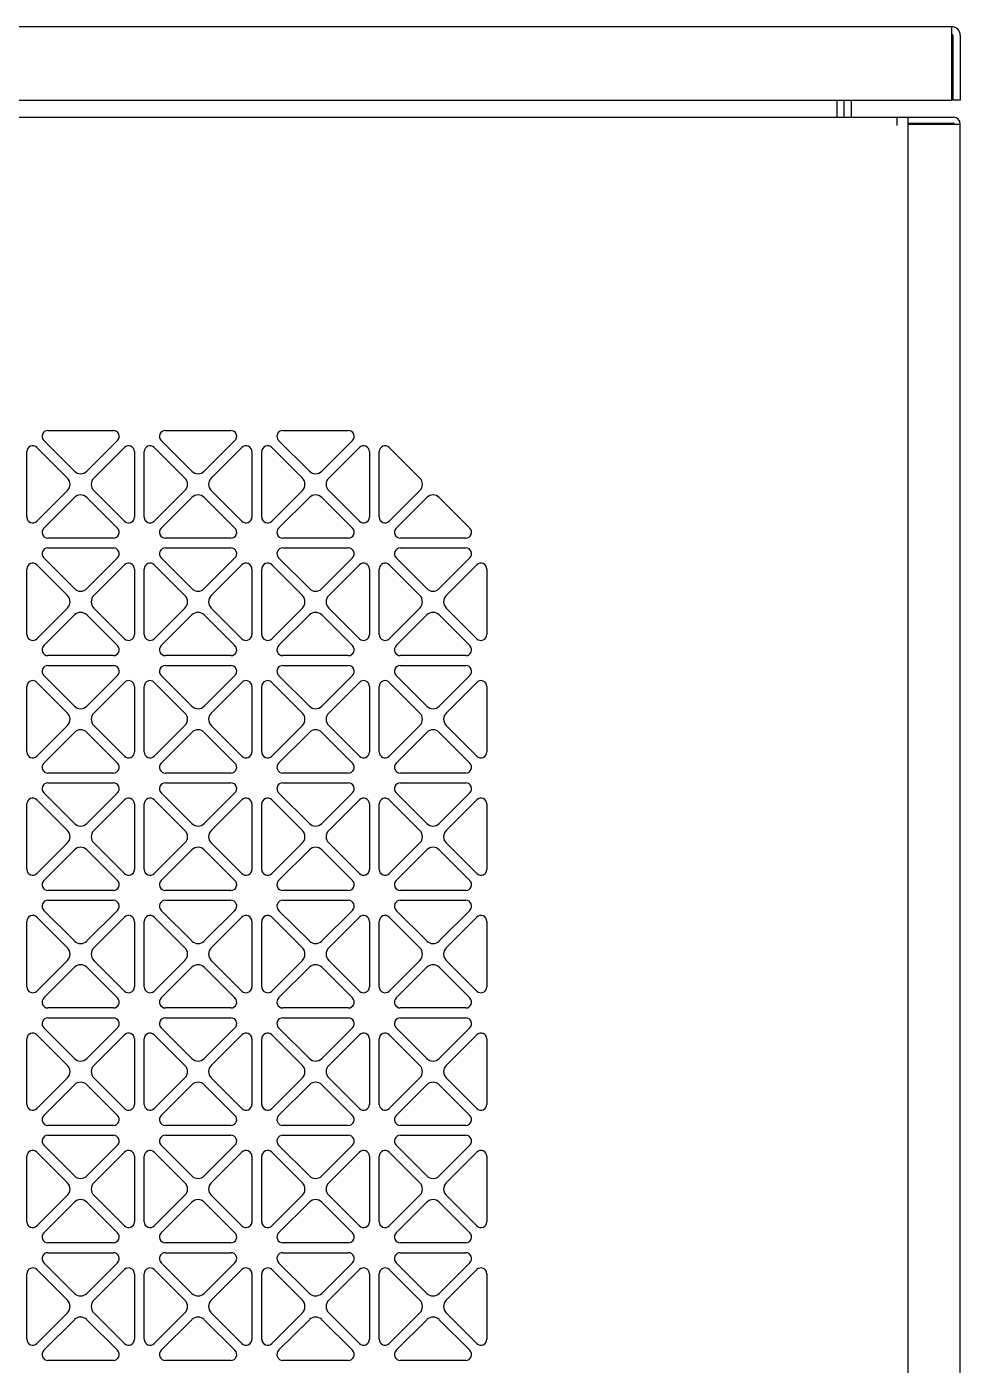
# Model space of a CAD drawing. Header units: millimetres. Extents: x 0 to 87554, y -20854 to 20404.
# Drawn here: x 50268.5 to 50459.2, y -3599.7 to -3326.2 of the extents above; entities that cross this region are included whole.
import ezdxf

# ---------------------------------------------------------------- set-up
doc = ezdxf.new("R2010")
doc.units = ezdxf.units.MM
doc.layers.get('0').update_dxf_attribs({"lineweight": 15})
for name, color, linetype in [('4215-12649_2_1_0', 7, 'Continuous'), ('4215-12649_2_2_0', 7, 'Continuous'), ('4215-12649_2_3_0', 7, 'Continuous'), ('4215-12655_1_0', 7, 'Continuous'), ('4215-12661_1_0', 7, 'Continuous'), ('WANGKONG_0', 7, 'Continuous')]:
    doc.layers.add(name, color=color, linetype=linetype)

# ---------------------------------------------------------------- blocks, each defined once
blk = doc.blocks.new('e4tggg')
at = {"layer": '4215-12649_2_1_0', "color": 87, "linetype": 'Continuous'}
for p, q in [((1310.31, 319.3), (579.31, 319.3)), ((1310.31, 304.3), (1310.31, 319.3)), ((1310.51, 317.6), (1310.51, 304.3)), ((1312.01, 317.6), (1312.01, 304.3)), ((579.31, 304.3), (1310.31, 304.3)), ((1312.01, 304.3), (1310.51, 304.3))]:
    blk.add_line(p, q, dxfattribs=at)
for radius in [1.7, 0.2]:
    blk.add_arc((1310.31, 317.6), radius, 0, 90, dxfattribs=at)
at = {"layer": '4215-12649_2_2_0', "color": 87, "linetype": 'Continuous'}
for p, q in [((1288.31, 300.8), (1288.31, 304.3)), ((1289.81, 300.8), (1289.81, 304.3))]:
    blk.add_line(p, q, dxfattribs=at)
at = {"layer": '4215-12649_2_3_0', "color": 87, "linetype": 'Continuous'}
blk.add_line((1286.81, 304.3), (1286.81, 300.8), dxfattribs=at)
at = {"layer": '4215-12655_1_0', "color": 87, "linetype": 'Continuous'}
for p, q in [((1301.31, 300.8), (1310.61, 300.8)), ((1301.31, 299.6), (1310.61, 299.6)), ((1301.31, 299.4), (1312.01, 299.4)), ((1312.01, -712.7), (1312.01, 299.4))]:
    blk.add_line(p, q, dxfattribs=at)
for radius in [1.4, 0.2]:
    blk.add_arc((1310.61, 299.4), radius, 0, 90, dxfattribs=at)
at = {"layer": '4215-12661_1_0', "color": 87, "linetype": 'Continuous'}
for p, q in [((587.31, 300.8), (1301.31, 300.8)), ((1299.11, 299.1), (1299.11, 300.8)), ((1301.31, 300.8), (1301.31, -1712.2))]:
    blk.add_line(p, q, dxfattribs=at)
at = {"layer": 'WANGKONG_0', "color": 87, "linetype": 'Continuous'}
for p, q in [((1125.62, 236.8), (1139, 236.8)), ((1149.62, 236.8), (1163, 236.8)), ((1173.62, 236.8), (1187, 236.8)), ((1121.31, 219.11), (1121.31, 232.49)), ((1123.36, 233.34), (1129.62, 227.07)), ((1131.04, 228.49), (1124.77, 234.75)), ((1139.85, 234.75), (1133.58, 228.49)), ((1135, 227.07), (1141.26, 233.34)), ((1143.31, 232.49), (1143.31, 219.11)), ((1145.31, 219.11), (1145.31, 232.49)), ((1147.36, 233.34), (1153.62, 227.07)), ((1155.04, 228.49), (1148.77, 234.75)), ((1163.85, 234.75), (1157.58, 228.49)), ((1159, 227.07), (1165.26, 233.34)), ((1167.31, 232.49), (1167.31, 219.11)), ((1169.31, 219.11), (1169.31, 232.49)), ((1171.36, 233.34), (1177.62, 227.07)), ((1179.04, 228.49), (1172.77, 234.75)), ((1187.85, 234.75), (1181.58, 228.49)), ((1183, 227.07), (1189.26, 233.34)), ((1191.31, 232.49), (1191.31, 219.11)), ((1193.31, 219.11), (1193.31, 232.49)), ((1195.36, 233.34), (1201.62, 227.07)), ((1129.62, 224.53), (1123.36, 218.26)), ((1141.26, 218.26), (1135, 224.53)), ((1153.62, 224.53), (1147.36, 218.26)), ((1165.26, 218.26), (1159, 224.53)), ((1177.62, 224.53), (1171.36, 218.26)), ((1189.26, 218.26), (1183, 224.53)), ((1201.62, 224.53), (1195.36, 218.26)), ((1124.77, 216.85), (1131.04, 223.11)), ((1133.58, 223.11), (1139.85, 216.85)), ((1148.77, 216.85), (1155.04, 223.11)), ((1157.58, 223.11), (1163.85, 216.85)), ((1172.77, 216.85), (1179.04, 223.11)), ((1181.58, 223.11), (1187.85, 216.85)), ((1196.77, 216.85), (1203.04, 223.11)), ((1205.58, 223.11), (1211.85, 216.85)), ((1139, 214.8), (1125.62, 214.8)), ((1163, 214.8), (1149.62, 214.8)), ((1187, 214.8), (1173.62, 214.8)), ((1211, 214.8), (1197.62, 214.8)), ((1131.04, 204.49), (1124.77, 210.75)), ((1125.62, 212.8), (1139, 212.8)), ((1139.85, 210.75), (1133.58, 204.49)), ((1155.04, 204.49), (1148.77, 210.75)), ((1149.62, 212.8), (1163, 212.8)), ((1163.85, 210.75), (1157.58, 204.49)), ((1179.04, 204.49), (1172.77, 210.75)), ((1173.62, 212.8), (1187, 212.8)), ((1187.85, 210.75), (1181.58, 204.49)), ((1203.04, 204.49), (1196.77, 210.75)), ((1197.62, 212.8), (1211, 212.8)), ((1211.85, 210.75), (1205.58, 204.49)), ((1121.31, 195.11), (1121.31, 208.49)), ((1123.36, 209.34), (1129.62, 203.07)), ((1135, 203.07), (1141.26, 209.34)), ((1143.31, 208.49), (1143.31, 195.11)), ((1145.31, 195.11), (1145.31, 208.49)), ((1147.36, 209.34), (1153.62, 203.07)), ((1159, 203.07), (1165.26, 209.34)), ((1167.31, 208.49), (1167.31, 195.11)), ((1169.31, 195.11), (1169.31, 208.49)), ((1171.36, 209.34), (1177.62, 203.07)), ((1183, 203.07), (1189.26, 209.34)), ((1191.31, 208.49), (1191.31, 195.11)), ((1193.31, 195.11), (1193.31, 208.49)), ((1195.36, 209.34), (1201.62, 203.07)), ((1207, 203.07), (1213.26, 209.34)), ((1215.31, 208.49), (1215.31, 195.11)), ((1129.62, 200.53), (1123.36, 194.26)), ((1141.26, 194.26), (1135, 200.53)), ((1153.62, 200.53), (1147.36, 194.26)), ((1165.26, 194.26), (1159, 200.53)), ((1177.62, 200.53), (1171.36, 194.26)), ((1189.26, 194.26), (1183, 200.53)), ((1201.62, 200.53), (1195.36, 194.26)), ((1213.26, 194.26), (1207, 200.53)), ((1124.77, 192.85), (1131.04, 199.11)), ((1133.58, 199.11), (1139.85, 192.85)), ((1148.77, 192.85), (1155.04, 199.11)), ((1157.58, 199.11), (1163.85, 192.85)), ((1172.77, 192.85), (1179.04, 199.11)), ((1181.58, 199.11), (1187.85, 192.85)), ((1196.77, 192.85), (1203.04, 199.11)), ((1205.58, 199.11), (1211.85, 192.85)), ((1139, 190.8), (1125.62, 190.8)), ((1125.62, 188.8), (1139, 188.8)), ((1163, 190.8), (1149.62, 190.8)), ((1149.62, 188.8), (1163, 188.8)), ((1187, 190.8), (1173.62, 190.8)), ((1173.62, 188.8), (1187, 188.8)), ((1211, 190.8), (1197.62, 190.8)), ((1197.62, 188.8), (1211, 188.8)), ((1131.04, 180.49), (1124.77, 186.75)), ((1139.85, 186.75), (1133.58, 180.49)), ((1155.04, 180.49), (1148.77, 186.75)), ((1163.85, 186.75), (1157.58, 180.49)), ((1179.04, 180.49), (1172.77, 186.75)), ((1187.85, 186.75), (1181.58, 180.49)), ((1203.04, 180.49), (1196.77, 186.75)), ((1211.85, 186.75), (1205.58, 180.49)), ((1121.31, 171.11), (1121.31, 184.49)), ((1123.36, 185.34), (1129.62, 179.07)), ((1135, 179.07), (1141.26, 185.34)), ((1143.31, 184.49), (1143.31, 171.11)), ((1145.31, 171.11), (1145.31, 184.49)), ((1147.36, 185.34), (1153.62, 179.07)), ((1159, 179.07), (1165.26, 185.34)), ((1167.31, 184.49), (1167.31, 171.11)), ((1169.31, 171.11), (1169.31, 184.49)), ((1171.36, 185.34), (1177.62, 179.07)), ((1183, 179.07), (1189.26, 185.34)), ((1191.31, 184.49), (1191.31, 171.11)), ((1193.31, 171.11), (1193.31, 184.49)), ((1195.36, 185.34), (1201.62, 179.07)), ((1207, 179.07), (1213.26, 185.34)), ((1215.31, 184.49), (1215.31, 171.11)), ((1129.62, 176.53), (1123.36, 170.26)), ((1124.77, 168.85), (1131.04, 175.11)), ((1133.58, 175.11), (1139.85, 168.85)), ((1141.26, 170.26), (1135, 176.53)), ((1153.62, 176.53), (1147.36, 170.26)), ((1148.77, 168.85), (1155.04, 175.11)), ((1157.58, 175.11), (1163.85, 168.85)), ((1165.26, 170.26), (1159, 176.53)), ((1177.62, 176.53), (1171.36, 170.26)), ((1172.77, 168.85), (1179.04, 175.11)), ((1181.58, 175.11), (1187.85, 168.85)), ((1189.26, 170.26), (1183, 176.53)), ((1201.62, 176.53), (1195.36, 170.26)), ((1196.77, 168.85), (1203.04, 175.11)), ((1205.58, 175.11), (1211.85, 168.85)), ((1213.26, 170.26), (1207, 176.53)), ((1139, 166.8), (1125.62, 166.8)), ((1125.62, 164.8), (1139, 164.8)), ((1163, 166.8), (1149.62, 166.8)), ((1149.62, 164.8), (1163, 164.8)), ((1187, 166.8), (1173.62, 166.8)), ((1173.62, 164.8), (1187, 164.8)), ((1211, 166.8), (1197.62, 166.8)), ((1197.62, 164.8), (1211, 164.8)), ((1131.04, 156.49), (1124.77, 162.75)), ((1139.85, 162.75), (1133.58, 156.49)), ((1155.04, 156.49), (1148.77, 162.75)), ((1163.85, 162.75), (1157.58, 156.49)), ((1179.04, 156.49), (1172.77, 162.75)), ((1187.85, 162.75), (1181.58, 156.49)), ((1203.04, 156.49), (1196.77, 162.75)), ((1211.85, 162.75), (1205.58, 156.49)), ((1121.31, 147.11), (1121.31, 160.49)), ((1123.36, 161.34), (1129.62, 155.07)), ((1135, 155.07), (1141.26, 161.34)), ((1143.31, 160.49), (1143.31, 147.11)), ((1145.31, 147.11), (1145.31, 160.49)), ((1147.36, 161.34), (1153.62, 155.07)), ((1159, 155.07), (1165.26, 161.34)), ((1167.31, 160.49), (1167.31, 147.11)), ((1169.31, 147.11), (1169.31, 160.49)), ((1171.36, 161.34), (1177.62, 155.07)), ((1183, 155.07), (1189.26, 161.34)), ((1191.31, 160.49), (1191.31, 147.11)), ((1193.31, 147.11), (1193.31, 160.49)), ((1195.36, 161.34), (1201.62, 155.07)), ((1207, 155.07), (1213.26, 161.34)), ((1215.31, 160.49), (1215.31, 147.11)), ((1129.62, 152.53), (1123.36, 146.26)), ((1124.77, 144.85), (1131.04, 151.11)), ((1133.58, 151.11), (1139.85, 144.85)), ((1141.26, 146.26), (1135, 152.53)), ((1153.62, 152.53), (1147.36, 146.26)), ((1148.77, 144.85), (1155.04, 151.11)), ((1157.58, 151.11), (1163.85, 144.85)), ((1165.26, 146.26), (1159, 152.53)), ((1177.62, 152.53), (1171.36, 146.26)), ((1172.77, 144.85), (1179.04, 151.11)), ((1181.58, 151.11), (1187.85, 144.85)), ((1189.26, 146.26), (1183, 152.53)), ((1201.62, 152.53), (1195.36, 146.26)), ((1196.77, 144.85), (1203.04, 151.11)), ((1205.58, 151.11), (1211.85, 144.85)), ((1213.26, 146.26), (1207, 152.53)), ((1139, 142.8), (1125.62, 142.8)), ((1163, 142.8), (1149.62, 142.8)), ((1187, 142.8), (1173.62, 142.8)), ((1211, 142.8), (1197.62, 142.8)), ((1125.62, 140.8), (1139, 140.8)), ((1149.62, 140.8), (1163, 140.8)), ((1173.62, 140.8), (1187, 140.8)), ((1197.62, 140.8), (1211, 140.8)), ((1123.36, 137.34), (1129.62, 131.07)), ((1131.04, 132.49), (1124.77, 138.75)), ((1139.85, 138.75), (1133.58, 132.49)), ((1135, 131.07), (1141.26, 137.34)), ((1147.36, 137.34), (1153.62, 131.07)), ((1155.04, 132.49), (1148.77, 138.75)), ((1163.85, 138.75), (1157.58, 132.49)), ((1159, 131.07), (1165.26, 137.34)), ((1171.36, 137.34), (1177.62, 131.07)), ((1179.04, 132.49), (1172.77, 138.75)), ((1187.85, 138.75), (1181.58, 132.49)), ((1183, 131.07), (1189.26, 137.34)), ((1195.36, 137.34), (1201.62, 131.07)), ((1203.04, 132.49), (1196.77, 138.75)), ((1211.85, 138.75), (1205.58, 132.49)), ((1207, 131.07), (1213.26, 137.34)), ((1121.31, 123.11), (1121.31, 136.49)), ((1143.31, 136.49), (1143.31, 123.11)), ((1145.31, 123.11), (1145.31, 136.49)), ((1167.31, 136.49), (1167.31, 123.11)), ((1169.31, 123.11), (1169.31, 136.49)), ((1191.31, 136.49), (1191.31, 123.11)), ((1193.31, 123.11), (1193.31, 136.49)), ((1215.31, 136.49), (1215.31, 123.11)), ((1129.62, 128.53), (1123.36, 122.26)), ((1124.77, 120.85), (1131.04, 127.11)), ((1133.58, 127.11), (1139.85, 120.85)), ((1141.26, 122.26), (1135, 128.53)), ((1153.62, 128.53), (1147.36, 122.26)), ((1148.77, 120.85), (1155.04, 127.11)), ((1157.58, 127.11), (1163.85, 120.85)), ((1165.26, 122.26), (1159, 128.53)), ((1177.62, 128.53), (1171.36, 122.26)), ((1172.77, 120.85), (1179.04, 127.11)), ((1181.58, 127.11), (1187.85, 120.85)), ((1189.26, 122.26), (1183, 128.53)), ((1201.62, 128.53), (1195.36, 122.26)), ((1196.77, 120.85), (1203.04, 127.11)), ((1205.58, 127.11), (1211.85, 120.85)), ((1213.26, 122.26), (1207, 128.53)), ((1139, 118.8), (1125.62, 118.8)), ((1163, 118.8), (1149.62, 118.8)), ((1187, 118.8), (1173.62, 118.8)), ((1211, 118.8), (1197.62, 118.8)), ((1125.62, 116.8), (1139, 116.8)), ((1149.62, 116.8), (1163, 116.8)), ((1173.62, 116.8), (1187, 116.8)), ((1197.62, 116.8), (1211, 116.8)), ((1121.31, 99.11), (1121.31, 112.49)), ((1123.36, 113.34), (1129.62, 107.07)), ((1131.04, 108.49), (1124.77, 114.75)), ((1139.85, 114.75), (1133.58, 108.49)), ((1135, 107.07), (1141.26, 113.34)), ((1143.31, 112.49), (1143.31, 99.11)), ((1145.31, 99.11), (1145.31, 112.49)), ((1147.36, 113.34), (1153.62, 107.07)), ((1155.04, 108.49), (1148.77, 114.75)), ((1163.85, 114.75), (1157.58, 108.49)), ((1159, 107.07), (1165.26, 113.34)), ((1167.31, 112.49), (1167.31, 99.11)), ((1169.31, 99.11), (1169.31, 112.49)), ((1171.36, 113.34), (1177.62, 107.07)), ((1179.04, 108.49), (1172.77, 114.75)), ((1187.85, 114.75), (1181.58, 108.49)), ((1183, 107.07), (1189.26, 113.34)), ((1191.31, 112.49), (1191.31, 99.11)), ((1193.31, 99.11), (1193.31, 112.49)), ((1195.36, 113.34), (1201.62, 107.07)), ((1203.04, 108.49), (1196.77, 114.75)), ((1211.85, 114.75), (1205.58, 108.49)), ((1207, 107.07), (1213.26, 113.34)), ((1215.31, 112.49), (1215.31, 99.11)), ((1129.62, 104.53), (1123.36, 98.26)), ((1141.26, 98.26), (1135, 104.53)), ((1153.62, 104.53), (1147.36, 98.26)), ((1165.26, 98.26), (1159, 104.53)), ((1177.62, 104.53), (1171.36, 98.26)), ((1189.26, 98.26), (1183, 104.53)), ((1201.62, 104.53), (1195.36, 98.26)), ((1213.26, 98.26), (1207, 104.53)), ((1124.77, 96.85), (1131.04, 103.11)), ((1133.58, 103.11), (1139.85, 96.85)), ((1148.77, 96.85), (1155.04, 103.11)), ((1157.58, 103.11), (1163.85, 96.85)), ((1172.77, 96.85), (1179.04, 103.11)), ((1181.58, 103.11), (1187.85, 96.85)), ((1196.77, 96.85), (1203.04, 103.11)), ((1205.58, 103.11), (1211.85, 96.85)), ((1139, 94.8), (1125.62, 94.8)), ((1163, 94.8), (1149.62, 94.8)), ((1187, 94.8), (1173.62, 94.8)), ((1211, 94.8), (1197.62, 94.8)), ((1131.04, 84.49), (1124.77, 90.75)), ((1125.62, 92.8), (1139, 92.8)), ((1139.85, 90.75), (1133.58, 84.49)), ((1155.04, 84.49), (1148.77, 90.75)), ((1149.62, 92.8), (1163, 92.8)), ((1163.85, 90.75), (1157.58, 84.49)), ((1179.04, 84.49), (1172.77, 90.75)), ((1173.62, 92.8), (1187, 92.8)), ((1187.85, 90.75), (1181.58, 84.49)), ((1203.04, 84.49), (1196.77, 90.75)), ((1197.62, 92.8), (1211, 92.8)), ((1211.85, 90.75), (1205.58, 84.49)), ((1121.31, 75.11), (1121.31, 88.49)), ((1123.36, 89.34), (1129.62, 83.07)), ((1135, 83.07), (1141.26, 89.34)), ((1143.31, 88.49), (1143.31, 75.11)), ((1145.31, 75.11), (1145.31, 88.49)), ((1147.36, 89.34), (1153.62, 83.07)), ((1159, 83.07), (1165.26, 89.34)), ((1167.31, 88.49), (1167.31, 75.11)), ((1169.31, 75.11), (1169.31, 88.49)), ((1171.36, 89.34), (1177.62, 83.07)), ((1183, 83.07), (1189.26, 89.34)), ((1191.31, 88.49), (1191.31, 75.11)), ((1193.31, 75.11), (1193.31, 88.49)), ((1195.36, 89.34), (1201.62, 83.07)), ((1207, 83.07), (1213.26, 89.34)), ((1215.31, 88.49), (1215.31, 75.11)), ((1129.62, 80.53), (1123.36, 74.26)), ((1141.26, 74.26), (1135, 80.53)), ((1153.62, 80.53), (1147.36, 74.26)), ((1165.26, 74.26), (1159, 80.53)), ((1177.62, 80.53), (1171.36, 74.26)), ((1189.26, 74.26), (1183, 80.53)), ((1201.62, 80.53), (1195.36, 74.26)), ((1213.26, 74.26), (1207, 80.53)), ((1124.77, 72.85), (1131.04, 79.11)), ((1133.58, 79.11), (1139.85, 72.85)), ((1148.77, 72.85), (1155.04, 79.11)), ((1157.58, 79.11), (1163.85, 72.85)), ((1172.77, 72.85), (1179.04, 79.11)), ((1181.58, 79.11), (1187.85, 72.85)), ((1196.77, 72.85), (1203.04, 79.11)), ((1205.58, 79.11), (1211.85, 72.85)), ((1139, 70.8), (1125.62, 70.8)), ((1125.62, 68.8), (1139, 68.8)), ((1163, 70.8), (1149.62, 70.8)), ((1149.62, 68.8), (1163, 68.8)), ((1187, 70.8), (1173.62, 70.8)), ((1173.62, 68.8), (1187, 68.8)), ((1211, 70.8), (1197.62, 70.8)), ((1197.62, 68.8), (1211, 68.8)), ((1131.04, 60.49), (1124.77, 66.75)), ((1139.85, 66.75), (1133.58, 60.49)), ((1155.04, 60.49), (1148.77, 66.75)), ((1163.85, 66.75), (1157.58, 60.49)), ((1179.04, 60.49), (1172.77, 66.75)), ((1187.85, 66.75), (1181.58, 60.49)), ((1203.04, 60.49), (1196.77, 66.75)), ((1211.85, 66.75), (1205.58, 60.49)), ((1121.31, 51.11), (1121.31, 64.49)), ((1123.36, 65.34), (1129.62, 59.07)), ((1135, 59.07), (1141.26, 65.34)), ((1143.31, 64.49), (1143.31, 51.11)), ((1145.31, 51.11), (1145.31, 64.49)), ((1147.36, 65.34), (1153.62, 59.07)), ((1159, 59.07), (1165.26, 65.34)), ((1167.31, 64.49), (1167.31, 51.11)), ((1169.31, 51.11), (1169.31, 64.49)), ((1171.36, 65.34), (1177.62, 59.07)), ((1183, 59.07), (1189.26, 65.34)), ((1191.31, 64.49), (1191.31, 51.11)), ((1193.31, 51.11), (1193.31, 64.49)), ((1195.36, 65.34), (1201.62, 59.07)), ((1207, 59.07), (1213.26, 65.34)), ((1215.31, 64.49), (1215.31, 51.11)), ((1129.62, 56.53), (1123.36, 50.26)), ((1124.77, 48.85), (1131.04, 55.11)), ((1133.58, 55.11), (1139.85, 48.85)), ((1141.26, 50.26), (1135, 56.53)), ((1153.62, 56.53), (1147.36, 50.26)), ((1148.77, 48.85), (1155.04, 55.11)), ((1157.58, 55.11), (1163.85, 48.85)), ((1165.26, 50.26), (1159, 56.53)), ((1177.62, 56.53), (1171.36, 50.26)), ((1172.77, 48.85), (1179.04, 55.11)), ((1181.58, 55.11), (1187.85, 48.85)), ((1189.26, 50.26), (1183, 56.53)), ((1201.62, 56.53), (1195.36, 50.26)), ((1196.77, 48.85), (1203.04, 55.11)), ((1205.58, 55.11), (1211.85, 48.85)), ((1213.26, 50.26), (1207, 56.53)), ((1139, 46.8), (1125.62, 46.8)), ((1163, 46.8), (1149.62, 46.8)), ((1187, 46.8), (1173.62, 46.8)), ((1211, 46.8), (1197.62, 46.8))]:
    blk.add_line(p, q, dxfattribs=at)
for centre, radius, start, end in [((1125.62, 235.6), 1.2, 90, 225), ((1139, 235.6), 1.2, 315, 90), ((1149.62, 235.6), 1.2, 90, 225), ((1163, 235.6), 1.2, 315, 90), ((1173.62, 235.6), 1.2, 90, 225), ((1187, 235.6), 1.2, 315, 90), ((1122.51, 232.49), 1.2, 45, 180), ((1142.11, 232.49), 1.2, 0, 135), ((1146.51, 232.49), 1.2, 45, 180), ((1166.11, 232.49), 1.2, 0, 135), ((1170.51, 232.49), 1.2, 45, 180), ((1190.11, 232.49), 1.2, 0, 135), ((1194.51, 232.49), 1.2, 45, 180), ((1128.35, 225.8), 1.8, 315, 45), ((1132.31, 229.76), 1.8, 225, 315), ((1136.27, 225.8), 1.8, 135, 225), ((1152.35, 225.8), 1.8, 315, 45), ((1156.31, 229.76), 1.8, 225, 315), ((1160.27, 225.8), 1.8, 135, 225), ((1176.35, 225.8), 1.8, 315, 45), ((1180.31, 229.76), 1.8, 225, 315), ((1184.27, 225.8), 1.8, 135, 225), ((1200.35, 225.8), 1.8, 315, 45), ((1132.31, 221.84), 1.8, 45, 135), ((1156.31, 221.84), 1.8, 45, 135), ((1180.31, 221.84), 1.8, 45, 135), ((1204.31, 221.84), 1.8, 45, 135), ((1122.51, 219.11), 1.2, 180, 315), ((1142.11, 219.11), 1.2, 225, 0), ((1146.51, 219.11), 1.2, 180, 315), ((1166.11, 219.11), 1.2, 225, 0), ((1170.51, 219.11), 1.2, 180, 315), ((1190.11, 219.11), 1.2, 225, 0), ((1194.51, 219.11), 1.2, 180, 315), ((1125.62, 216), 1.2, 135, 270), ((1139, 216), 1.2, 270, 45), ((1149.62, 216), 1.2, 135, 270), ((1163, 216), 1.2, 270, 45), ((1173.62, 216), 1.2, 135, 270), ((1187, 216), 1.2, 270, 45), ((1197.62, 216), 1.2, 135, 270), ((1211, 216), 1.2, 270, 45), ((1125.62, 211.6), 1.2, 90, 225), ((1139, 211.6), 1.2, 315, 90), ((1149.62, 211.6), 1.2, 90, 225), ((1163, 211.6), 1.2, 315, 90), ((1173.62, 211.6), 1.2, 90, 225), ((1187, 211.6), 1.2, 315, 90), ((1197.62, 211.6), 1.2, 90, 225), ((1211, 211.6), 1.2, 315, 90), ((1122.51, 208.49), 1.2, 45, 180), ((1142.11, 208.49), 1.2, 0, 135), ((1146.51, 208.49), 1.2, 45, 180), ((1166.11, 208.49), 1.2, 0, 135), ((1170.51, 208.49), 1.2, 45, 180), ((1190.11, 208.49), 1.2, 0, 135), ((1194.51, 208.49), 1.2, 45, 180), ((1214.11, 208.49), 1.2, 0, 135), ((1128.35, 201.8), 1.8, 315, 45), ((1132.31, 205.76), 1.8, 225, 315), ((1136.27, 201.8), 1.8, 135, 225), ((1152.35, 201.8), 1.8, 315, 45), ((1156.31, 205.76), 1.8, 225, 315), ((1160.27, 201.8), 1.8, 135, 225), ((1176.35, 201.8), 1.8, 315, 45), ((1180.31, 205.76), 1.8, 225, 315), ((1184.27, 201.8), 1.8, 135, 225), ((1200.35, 201.8), 1.8, 315, 45), ((1204.31, 205.76), 1.8, 225, 315), ((1208.27, 201.8), 1.8, 135, 225), ((1132.31, 197.84), 1.8, 45, 135), ((1156.31, 197.84), 1.8, 45, 135), ((1180.31, 197.84), 1.8, 45, 135), ((1204.31, 197.84), 1.8, 45, 135), ((1122.51, 195.11), 1.2, 180, 315), ((1142.11, 195.11), 1.2, 225, 0), ((1146.51, 195.11), 1.2, 180, 315), ((1166.11, 195.11), 1.2, 225, 0), ((1170.51, 195.11), 1.2, 180, 315), ((1190.11, 195.11), 1.2, 225, 0), ((1194.51, 195.11), 1.2, 180, 315), ((1214.11, 195.11), 1.2, 225, 0), ((1125.62, 192), 1.2, 135, 270), ((1139, 192), 1.2, 270, 45), ((1149.62, 192), 1.2, 135, 270), ((1163, 192), 1.2, 270, 45), ((1173.62, 192), 1.2, 135, 270), ((1187, 192), 1.2, 270, 45), ((1197.62, 192), 1.2, 135, 270), ((1211, 192), 1.2, 270, 45), ((1125.62, 187.6), 1.2, 90, 225), ((1139, 187.6), 1.2, 315, 90), ((1149.62, 187.6), 1.2, 90, 225), ((1163, 187.6), 1.2, 315, 90), ((1173.62, 187.6), 1.2, 90, 225), ((1187, 187.6), 1.2, 315, 90), ((1197.62, 187.6), 1.2, 90, 225), ((1211, 187.6), 1.2, 315, 90), ((1122.51, 184.49), 1.2, 45, 180), ((1142.11, 184.49), 1.2, 0, 135), ((1146.51, 184.49), 1.2, 45, 180), ((1166.11, 184.49), 1.2, 0, 135), ((1170.51, 184.49), 1.2, 45, 180), ((1190.11, 184.49), 1.2, 0, 135), ((1194.51, 184.49), 1.2, 45, 180), ((1214.11, 184.49), 1.2, 0, 135), ((1128.35, 177.8), 1.8, 315, 45), ((1132.31, 181.76), 1.8, 225, 315), ((1136.27, 177.8), 1.8, 135, 225), ((1152.35, 177.8), 1.8, 315, 45), ((1156.31, 181.76), 1.8, 225, 315), ((1160.27, 177.8), 1.8, 135, 225), ((1176.35, 177.8), 1.8, 315, 45), ((1180.31, 181.76), 1.8, 225, 315), ((1184.27, 177.8), 1.8, 135, 225), ((1200.35, 177.8), 1.8, 315, 45), ((1204.31, 181.76), 1.8, 225, 315), ((1208.27, 177.8), 1.8, 135, 225), ((1132.31, 173.84), 1.8, 45, 135), ((1156.31, 173.84), 1.8, 45, 135), ((1180.31, 173.84), 1.8, 45, 135), ((1204.31, 173.84), 1.8, 45, 135), ((1122.51, 171.11), 1.2, 180, 315), ((1142.11, 171.11), 1.2, 225, 0), ((1146.51, 171.11), 1.2, 180, 315), ((1166.11, 171.11), 1.2, 225, 0), ((1170.51, 171.11), 1.2, 180, 315), ((1190.11, 171.11), 1.2, 225, 0), ((1194.51, 171.11), 1.2, 180, 315), ((1214.11, 171.11), 1.2, 225, 0), ((1125.62, 168), 1.2, 135, 270), ((1139, 168), 1.2, 270, 45), ((1149.62, 168), 1.2, 135, 270), ((1163, 168), 1.2, 270, 45), ((1173.62, 168), 1.2, 135, 270), ((1187, 168), 1.2, 270, 45), ((1197.62, 168), 1.2, 135, 270), ((1211, 168), 1.2, 270, 45), ((1125.62, 163.6), 1.2, 90, 225), ((1139, 163.6), 1.2, 315, 90), ((1149.62, 163.6), 1.2, 90, 225), ((1163, 163.6), 1.2, 315, 90), ((1173.62, 163.6), 1.2, 90, 225), ((1187, 163.6), 1.2, 315, 90), ((1197.62, 163.6), 1.2, 90, 225), ((1211, 163.6), 1.2, 315, 90), ((1122.51, 160.49), 1.2, 45, 180), ((1142.11, 160.49), 1.2, 0, 135), ((1146.51, 160.49), 1.2, 45, 180), ((1166.11, 160.49), 1.2, 0, 135), ((1170.51, 160.49), 1.2, 45, 180), ((1190.11, 160.49), 1.2, 0, 135), ((1194.51, 160.49), 1.2, 45, 180), ((1214.11, 160.49), 1.2, 0, 135), ((1132.31, 157.76), 1.8, 225, 315), ((1156.31, 157.76), 1.8, 225, 315), ((1180.31, 157.76), 1.8, 225, 315), ((1204.31, 157.76), 1.8, 225, 315), ((1128.35, 153.8), 1.8, 315, 45), ((1136.27, 153.8), 1.8, 135, 225), ((1152.35, 153.8), 1.8, 315, 45), ((1160.27, 153.8), 1.8, 135, 225), ((1176.35, 153.8), 1.8, 315, 45), ((1184.27, 153.8), 1.8, 135, 225), ((1200.35, 153.8), 1.8, 315, 45), ((1208.27, 153.8), 1.8, 135, 225), ((1132.31, 149.84), 1.8, 45, 135), ((1156.31, 149.84), 1.8, 45, 135), ((1180.31, 149.84), 1.8, 45, 135), ((1204.31, 149.84), 1.8, 45, 135), ((1122.51, 147.11), 1.2, 180, 315), ((1142.11, 147.11), 1.2, 225, 0), ((1146.51, 147.11), 1.2, 180, 315), ((1166.11, 147.11), 1.2, 225, 0), ((1170.51, 147.11), 1.2, 180, 315), ((1190.11, 147.11), 1.2, 225, 0), ((1194.51, 147.11), 1.2, 180, 315), ((1214.11, 147.11), 1.2, 225, 0), ((1125.62, 144), 1.2, 135, 270), ((1139, 144), 1.2, 270, 45), ((1149.62, 144), 1.2, 135, 270), ((1163, 144), 1.2, 270, 45), ((1173.62, 144), 1.2, 135, 270), ((1187, 144), 1.2, 270, 45), ((1197.62, 144), 1.2, 135, 270), ((1211, 144), 1.2, 270, 45), ((1125.62, 139.6), 1.2, 90, 225), ((1139, 139.6), 1.2, 315, 90), ((1149.62, 139.6), 1.2, 90, 225), ((1163, 139.6), 1.2, 315, 90), ((1173.62, 139.6), 1.2, 90, 225), ((1187, 139.6), 1.2, 315, 90), ((1197.62, 139.6), 1.2, 90, 225), ((1211, 139.6), 1.2, 315, 90), ((1122.51, 136.49), 1.2, 45, 180), ((1142.11, 136.49), 1.2, 0, 135), ((1146.51, 136.49), 1.2, 45, 180), ((1166.11, 136.49), 1.2, 0, 135), ((1170.51, 136.49), 1.2, 45, 180), ((1190.11, 136.49), 1.2, 0, 135), ((1194.51, 136.49), 1.2, 45, 180), ((1214.11, 136.49), 1.2, 0, 135), ((1132.31, 133.76), 1.8, 225, 315), ((1156.31, 133.76), 1.8, 225, 315), ((1180.31, 133.76), 1.8, 225, 315), ((1204.31, 133.76), 1.8, 225, 315), ((1128.35, 129.8), 1.8, 315, 45), ((1136.27, 129.8), 1.8, 135, 225), ((1152.35, 129.8), 1.8, 315, 45), ((1160.27, 129.8), 1.8, 135, 225), ((1176.35, 129.8), 1.8, 315, 45), ((1184.27, 129.8), 1.8, 135, 225), ((1200.35, 129.8), 1.8, 315, 45), ((1208.27, 129.8), 1.8, 135, 225), ((1132.31, 125.84), 1.8, 45, 135), ((1156.31, 125.84), 1.8, 45, 135), ((1180.31, 125.84), 1.8, 45, 135), ((1204.31, 125.84), 1.8, 45, 135), ((1122.51, 123.11), 1.2, 180, 315), ((1142.11, 123.11), 1.2, 225, 0), ((1146.51, 123.11), 1.2, 180, 315), ((1166.11, 123.11), 1.2, 225, 0), ((1170.51, 123.11), 1.2, 180, 315), ((1190.11, 123.11), 1.2, 225, 0), ((1194.51, 123.11), 1.2, 180, 315), ((1214.11, 123.11), 1.2, 225, 0), ((1125.62, 120), 1.2, 135, 270), ((1139, 120), 1.2, 270, 45), ((1149.62, 120), 1.2, 135, 270), ((1163, 120), 1.2, 270, 45), ((1173.62, 120), 1.2, 135, 270), ((1187, 120), 1.2, 270, 45), ((1197.62, 120), 1.2, 135, 270), ((1211, 120), 1.2, 270, 45), ((1125.62, 115.6), 1.2, 90, 225), ((1139, 115.6), 1.2, 315, 90), ((1149.62, 115.6), 1.2, 90, 225), ((1163, 115.6), 1.2, 315, 90), ((1173.62, 115.6), 1.2, 90, 225), ((1187, 115.6), 1.2, 315, 90), ((1197.62, 115.6), 1.2, 90, 225), ((1211, 115.6), 1.2, 315, 90), ((1122.51, 112.49), 1.2, 45, 180), ((1142.11, 112.49), 1.2, 0, 135), ((1146.51, 112.49), 1.2, 45, 180), ((1166.11, 112.49), 1.2, 0, 135), ((1170.51, 112.49), 1.2, 45, 180), ((1190.11, 112.49), 1.2, 0, 135), ((1194.51, 112.49), 1.2, 45, 180), ((1214.11, 112.49), 1.2, 0, 135), ((1128.35, 105.8), 1.8, 315, 45), ((1132.31, 109.76), 1.8, 225, 315), ((1136.27, 105.8), 1.8, 135, 225), ((1152.35, 105.8), 1.8, 315, 45), ((1156.31, 109.76), 1.8, 225, 315), ((1160.27, 105.8), 1.8, 135, 225), ((1176.35, 105.8), 1.8, 315, 45), ((1180.31, 109.76), 1.8, 225, 315), ((1184.27, 105.8), 1.8, 135, 225), ((1200.35, 105.8), 1.8, 315, 45), ((1204.31, 109.76), 1.8, 225, 315), ((1208.27, 105.8), 1.8, 135, 225), ((1132.31, 101.84), 1.8, 45, 135), ((1156.31, 101.84), 1.8, 45, 135), ((1180.31, 101.84), 1.8, 45, 135), ((1204.31, 101.84), 1.8, 45, 135), ((1122.51, 99.11), 1.2, 180, 315), ((1142.11, 99.11), 1.2, 225, 0), ((1146.51, 99.11), 1.2, 180, 315), ((1166.11, 99.11), 1.2, 225, 0), ((1170.51, 99.11), 1.2, 180, 315), ((1190.11, 99.11), 1.2, 225, 0), ((1194.51, 99.11), 1.2, 180, 315), ((1214.11, 99.11), 1.2, 225, 0), ((1125.62, 96), 1.2, 135, 270), ((1139, 96), 1.2, 270, 45), ((1149.62, 96), 1.2, 135, 270), ((1163, 96), 1.2, 270, 45), ((1173.62, 96), 1.2, 135, 270), ((1187, 96), 1.2, 270, 45), ((1197.62, 96), 1.2, 135, 270), ((1211, 96), 1.2, 270, 45), ((1125.62, 91.6), 1.2, 90, 225), ((1139, 91.6), 1.2, 315, 90), ((1149.62, 91.6), 1.2, 90, 225), ((1163, 91.6), 1.2, 315, 90), ((1173.62, 91.6), 1.2, 90, 225), ((1187, 91.6), 1.2, 315, 90), ((1197.62, 91.6), 1.2, 90, 225), ((1211, 91.6), 1.2, 315, 90), ((1122.51, 88.49), 1.2, 45, 180), ((1142.11, 88.49), 1.2, 0, 135), ((1146.51, 88.49), 1.2, 45, 180), ((1166.11, 88.49), 1.2, 0, 135), ((1170.51, 88.49), 1.2, 45, 180), ((1190.11, 88.49), 1.2, 0, 135), ((1194.51, 88.49), 1.2, 45, 180), ((1214.11, 88.49), 1.2, 0, 135), ((1128.35, 81.8), 1.8, 315, 45), ((1132.31, 85.76), 1.8, 225, 315), ((1136.27, 81.8), 1.8, 135, 225), ((1152.35, 81.8), 1.8, 315, 45), ((1156.31, 85.76), 1.8, 225, 315), ((1160.27, 81.8), 1.8, 135, 225), ((1176.35, 81.8), 1.8, 315, 45), ((1180.31, 85.76), 1.8, 225, 315), ((1184.27, 81.8), 1.8, 135, 225), ((1200.35, 81.8), 1.8, 315, 45), ((1204.31, 85.76), 1.8, 225, 315), ((1208.27, 81.8), 1.8, 135, 225), ((1132.31, 77.84), 1.8, 45, 135), ((1156.31, 77.84), 1.8, 45, 135), ((1180.31, 77.84), 1.8, 45, 135), ((1204.31, 77.84), 1.8, 45, 135), ((1122.51, 75.11), 1.2, 180, 315), ((1142.11, 75.11), 1.2, 225, 0), ((1146.51, 75.11), 1.2, 180, 315), ((1166.11, 75.11), 1.2, 225, 0), ((1170.51, 75.11), 1.2, 180, 315), ((1190.11, 75.11), 1.2, 225, 0), ((1194.51, 75.11), 1.2, 180, 315), ((1214.11, 75.11), 1.2, 225, 0), ((1125.62, 72), 1.2, 135, 270), ((1139, 72), 1.2, 270, 45), ((1149.62, 72), 1.2, 135, 270), ((1163, 72), 1.2, 270, 45), ((1173.62, 72), 1.2, 135, 270), ((1187, 72), 1.2, 270, 45), ((1197.62, 72), 1.2, 135, 270), ((1211, 72), 1.2, 270, 45), ((1125.62, 67.6), 1.2, 90, 225), ((1139, 67.6), 1.2, 315, 90), ((1149.62, 67.6), 1.2, 90, 225), ((1163, 67.6), 1.2, 315, 90), ((1173.62, 67.6), 1.2, 90, 225), ((1187, 67.6), 1.2, 315, 90), ((1197.62, 67.6), 1.2, 90, 225), ((1211, 67.6), 1.2, 315, 90), ((1122.51, 64.49), 1.2, 45, 180), ((1142.11, 64.49), 1.2, 0, 135), ((1146.51, 64.49), 1.2, 45, 180), ((1166.11, 64.49), 1.2, 0, 135), ((1170.51, 64.49), 1.2, 45, 180), ((1190.11, 64.49), 1.2, 0, 135), ((1194.51, 64.49), 1.2, 45, 180), ((1214.11, 64.49), 1.2, 0, 135), ((1132.31, 61.76), 1.8, 225, 315), ((1156.31, 61.76), 1.8, 225, 315), ((1180.31, 61.76), 1.8, 225, 315), ((1204.31, 61.76), 1.8, 225, 315), ((1128.35, 57.8), 1.8, 315, 45), ((1136.27, 57.8), 1.8, 135, 225), ((1152.35, 57.8), 1.8, 315, 45), ((1160.27, 57.8), 1.8, 135, 225), ((1176.35, 57.8), 1.8, 315, 45), ((1184.27, 57.8), 1.8, 135, 225), ((1200.35, 57.8), 1.8, 315, 45), ((1208.27, 57.8), 1.8, 135, 225), ((1132.31, 53.84), 1.8, 45, 135), ((1156.31, 53.84), 1.8, 45, 135), ((1180.31, 53.84), 1.8, 45, 135), ((1204.31, 53.84), 1.8, 45, 135), ((1122.51, 51.11), 1.2, 180, 315), ((1142.11, 51.11), 1.2, 225, 0), ((1146.51, 51.11), 1.2, 180, 315), ((1166.11, 51.11), 1.2, 225, 0), ((1170.51, 51.11), 1.2, 180, 315), ((1190.11, 51.11), 1.2, 225, 0), ((1194.51, 51.11), 1.2, 180, 315), ((1214.11, 51.11), 1.2, 225, 0), ((1125.62, 48), 1.2, 135, 270), ((1139, 48), 1.2, 270, 45), ((1149.62, 48), 1.2, 135, 270), ((1163, 48), 1.2, 270, 45), ((1173.62, 48), 1.2, 135, 270), ((1187, 48), 1.2, 270, 45), ((1197.62, 48), 1.2, 135, 270), ((1211, 48), 1.2, 270, 45)]:
    blk.add_arc(centre, radius, start, end, dxfattribs=at)

msp = doc.modelspace()

# ---------------------------------------------------------------- block references
at = {"lineweight": -3}
msp.add_blockref('e4tggg', (49147.147, -3645.479, 19235.731), dxfattribs=at)

doc.saveas('drawing.dxf')
